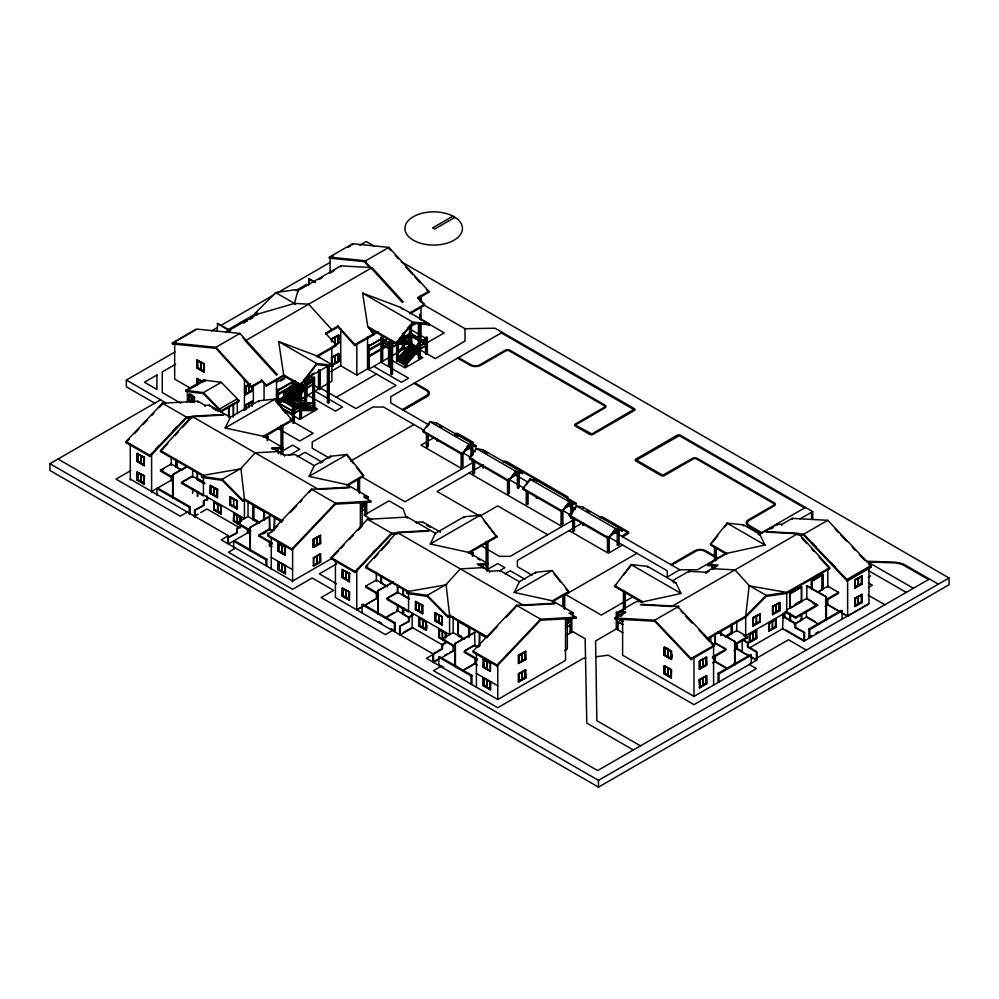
<?xml version="1.0" encoding="UTF-8"?>
<svg xmlns="http://www.w3.org/2000/svg" width="999" height="999" viewBox="0 0 999 999"><rect width="100%" height="100%" fill="white"/><g stroke="black" fill="none" stroke-linecap="round" stroke-linejoin="round"><path stroke-width="1.5" d="M711.862 568.643L734.989 569.917L749.2 585.539L745.691 616.083L745.691 635.651L786.725 611.962L786.725 592.395L829.607 567.644L799.425 534.453M295.192 304.495L294.455 303.421L297.964 290.647L340.846 265.884L370.579 267.52M282.555 447.365L272.04 447.952L272.04 448.976L282.555 448.401L282.555 447.365L263.361 436.288L225.162 427.947L230.332 417.22L258.704 400.836L275.212 399.038L291.733 419.905L291.733 420.941L263.361 437.312L263.361 436.288L291.733 419.905M365.746 497.964L368.181 497.839L368.181 496.803L347.277 484.727L309.066 476.386L314.235 465.659L330.532 456.256L347.053 454.458L363.574 475.324L363.574 476.361L347.277 485.764L347.277 484.727L363.574 475.324M478.521 564.959L487.699 564.46L487.699 563.424L468.506 552.347L430.294 544.005L435.464 533.279L463.836 516.895L480.357 515.109L496.878 537L468.506 553.371M570.879 614.023L573.326 613.898L573.326 612.862L552.41 600.799L514.21 592.444L519.38 581.718L535.676 572.315L552.185 570.516L568.706 591.383L568.706 592.419L552.41 601.823L552.41 600.799L568.706 591.383M423.126 430.956L429.957 421.753L436.8 423.064L476.036 445.729L476.036 446.753L469.205 445.442L462.375 454.645L423.126 431.993L423.126 430.956L462.375 453.621L462.375 454.645M426.548 427.385L429.108 423.938M462.375 453.621L469.205 444.405L476.036 445.729M469.505 457.742L476.336 448.526L483.179 449.85L522.427 472.502L522.427 473.538L515.584 472.215L508.753 481.431L469.505 458.766L469.505 457.742L508.753 480.394L508.753 481.431M469.505 458.766L472.927 454.17M508.753 480.394L515.584 471.191L522.427 472.502M523.026 488.324L529.857 479.108L536.688 480.432L575.936 503.084L575.936 504.12L569.105 502.797L562.262 512.012L523.026 489.348L523.026 488.324L562.262 510.976L562.262 512.012M523.026 489.348L524.725 487.05M526.436 484.752L529.857 480.144M562.262 510.976L569.105 501.773L575.936 503.084M569.405 515.097L576.236 505.894L583.066 507.205L622.315 529.857L622.315 530.894L615.484 529.582L608.641 538.786L569.405 516.133L569.405 515.097L608.641 537.762L608.641 538.786M569.405 516.133L576.236 506.918M608.641 537.762L615.484 528.546L622.315 529.857M300.137 385.414L316.658 363.511L333.167 365.309L333.167 366.333L316.658 364.548L300.137 385.414L283.841 375.999L266.308 386.126L261.925 380.282L251.423 386.351L251.423 387.375L261.925 381.306M396.128 343.943L412.637 322.04L429.158 323.838L429.158 324.862L412.637 323.077L396.128 343.943L369.031 328.296M641.595 602.11L614.497 586.475L631.018 564.572L647.527 566.371L675.898 582.742L681.068 593.481L642.869 601.823L636.538 601.473L619.205 611.488L619.205 612.512L625.524 612.862L625.524 611.825L619.205 611.488M614.497 586.475L615.971 584.615M623.388 575.249L631.018 565.609M726.773 554.408L710.489 545.004L710.489 543.968L726.997 523.101L743.518 524.9L759.814 534.303L764.984 545.029L726.773 553.371L707.579 564.46L707.579 565.484L716.758 565.996M712.312 542.682L717.819 535.726M724.25 527.609L726.997 524.138M284.927 393.419L295.504 381.218M284.927 393.756L295.654 381.306M285.077 393.843L295.654 381.655M278.284 401.236L283.641 398.151L296.878 382.829M285.14 397.252L297.377 383.117M290.11 392.707L287.188 396.079L294.705 400.424L291.733 403.858M285.702 398.651L297.889 383.716M292.707 398.251L305.195 398.226L292.557 398.164L305.045 383.404L292.407 397.727L304.895 383.329L305.532 383.691M291.733 401.798L305.419 386.001M292.232 402.085L304.945 387.412M292.145 404.096L306.418 404.083L291.646 403.796L304.945 389.473M397.939 352.41L410.427 337.999L400.711 338.012M398.089 352.497L410.577 338.087L400.562 337.937M397.939 352.759L410.577 338.087M398.052 358.266L411.788 343.231L397.028 359.44L397.028 361.151L399.313 359.39L405.169 362.762M398.126 361.101L400.099 358.816M408.616 362.013L401.099 357.33L399.313 358.354L401.099 357.667L411.8 345.304C403.321 346.166 429.72 355.532 410.015 345.991M418.806 342.844L406.468 357.33M406.843 365.784L405.057 365.784L405.057 357.555L406.843 357.555L406.843 365.784L405.944 366.308L404.545 365.497L404.545 363.786L419.33 347.59L406.069 362.899M406.131 364.011L409.053 360.639M411.014 358.391L417.857 350.487M566.633 498.014L566.408 497.127L505.794 462.137L503.971 462.137M204.745 483.279L192.682 476.323L181.98 482.505L181.98 483.528L203.421 495.904L203.421 476.336L160.539 451.585L160.539 450.549L190.709 417.37M160.539 451.585L167.82 443.568M175.1 435.564L178.222 432.13M182.38 427.547L190.709 418.394M281.968 521.69L244.443 500.024L242.657 501.061L222.153 480.332L201.636 477.372L201.636 476.336L222.153 479.295L240.934 468.456L255.145 452.822L278.284 451.548M408.541 598.563L397.814 592.382L387.113 598.563L387.113 599.587L408.554 611.962L408.554 592.395L365.671 567.644L365.671 566.608L395.854 533.429M365.671 567.644L367.757 565.347M374.001 558.491L378.159 553.908M381.281 550.474L389.61 541.321M487.112 637.749L449.587 616.083L447.802 617.12L427.285 596.391L406.768 593.431L406.768 592.395L427.285 595.354L446.078 584.515L460.289 568.881L483.416 567.607M192.645 417.769L186.401 418.106L150.037 456.456L126.024 442.582L126.024 441.558L162.387 403.221L197.902 401.261L205.045 405.382L209.428 405.144L230.332 417.22L230.332 418.244M126.024 442.582L129.233 439.21M134.578 433.566L138.861 429.058M143.132 424.55L147.415 420.03M151.698 415.522L153.834 413.274M159.178 407.629L162.387 404.245M155.856 448.863L159.028 445.517M172.802 430.994L177.035 426.523M150.037 456.456L150.037 455.419L186.401 417.082L223.863 415.022M368.181 496.803L363.798 497.04L370.941 501.161L370.941 502.197L335.414 504.145L291.92 550.012L267.907 536.151L267.907 535.114L311.413 489.248L348.876 487.2M271.428 532.43L277.747 525.774M280.906 522.452L283.004 520.229M290.372 512.462L296.678 505.806M299.837 502.485L301.948 500.262M309.303 492.507L311.413 489.248L335.414 503.121L370.941 501.161M291.92 550.012L291.92 548.975L335.414 503.121M397.777 533.828L391.533 534.165L355.169 572.514L331.168 558.653L331.168 557.617L367.532 519.28L407.43 517.082L435.464 533.279L435.464 534.303M331.168 558.653L338.649 550.749M340.784 548.501L343.993 545.117M349.35 539.472L353.621 534.964M357.904 530.457L362.175 525.949M372.639 552.634L374.762 550.399M355.169 572.514L355.169 571.478L391.533 533.141L428.996 531.081M573.326 612.862L568.943 613.099L576.073 617.22L576.073 618.256L540.559 620.204L497.052 666.071L473.051 652.21L473.051 651.173L516.545 605.319L554.008 603.259M477.622 647.377L479.732 645.167M487.087 637.399L497.614 626.311M506.031 617.432L515.496 607.454M497.052 666.071L497.052 665.034L540.559 619.18L576.073 617.22M255.145 313.299L256.93 314.335L256.93 315.359L255.145 314.335L255.145 313.299L275.662 292.582L296.179 289.61L297.964 290.647L297.964 291.671M255.145 314.335L257.305 312.15M829.607 567.644L829.607 568.668L786.725 593.431L766.208 596.391L745.691 617.12L708.166 638.773M427.922 395.779L403.209 410.114L427.922 395.779A7.742 4.471 0 0 0 427.285 390.035L414.797 382.817M760.863 533.179L748.376 525.973A7.742 4.471 0 0 1 748.376 519.792L773.351 505.369A2.46 1.424 0 0 0 773.351 503.321L696.64 459.028A2.46 1.424 0 0 0 693.081 459.028L664.535 475.512A2.46 1.424 0 0 1 660.963 475.512L635.988 461.088A2.46 1.424 0 0 1 635.988 459.028L677.022 435.339A2.46 1.424 0 0 1 680.594 435.339L812.724 511.625L799.962 518.881M402.31 409.602L427.347 394.942A6.469 3.734 0 0 0 426.91 390.896L413.911 383.341M251.423 387.375L215.909 348.314L172.402 343.956L172.402 342.919L196.416 329.058L239.91 333.429L277.372 374.625M174.675 342.02L196.016 329.707M172.402 343.956L176.411 341.646M365.821 261.763L329.383 258.154L329.383 257.13L352.572 243.744L388.936 247.39L428.833 291.271L428.833 292.295L418.131 298.476L423.551 304.433M329.383 258.154L333.454 255.806M348.114 247.34L350.786 245.804M217.208 331.218L217.657 323.314L230.732 330.856M155.332 403.534L126.361 386.8L126.361 380.045L174.987 351.973M211.463 330.919L216.87 327.797M220.916 325.449L273.601 295.042M276.298 293.481L330.332 262.287M359.815 245.267L366.283 241.521L374.388 246.204M308.579 285.04L309.016 278.659L315.597 282.455M227.085 330.244L256.743 313.124M295.841 290.547L306.631 284.328M226.111 332.13L256.93 314.335L294.455 303.421L308.666 304.208L331.793 329.645M243.531 323.102L247.552 320.779M250.237 319.23L252.909 317.682M319.405 279.295L322.078 277.747M331.456 272.327L334.141 270.779M175.649 364.21L162.263 371.94L162.263 392.532L180.757 403.209M172.402 342.919L215.909 347.29L239.91 333.429L239.91 334.453M370.13 268.007L364.922 262.287L364.922 261.251L388.936 247.39M197.015 360.065L204.32 363.948L204.033 372.227L197.015 368.169L197.015 360.065L204.033 364.111L204.033 372.227M452.922 216.171L432.654 227.872L434.69 229.046L454.957 217.345M197.015 368.169L197.34 360.589L204.32 363.948M197.015 385.352L197.015 378.596L201.985 381.131M401.361 261.775L949.05 577.984L949.05 584.74L598.476 787.137L49.95 470.454L49.95 463.698L160.602 399.812M185.702 390.334L203.534 380.032L221.254 382.305L238.973 400.487L238.973 401.523L221.129 411.813L203.421 393.631L185.702 391.358L185.702 390.334L203.421 392.607L221.254 382.305M194.618 386.213L197.165 384.74M189.148 394.318C190.959 414.71 183.441 384.44 194.468 397.39L194.468 401.648M189.398 401.049L189.398 394.755L189.398 401.049L191.808 402.435M194.468 397.39L189.111 394.917M338.037 326.036L338.037 327.073L325.549 334.278L325.549 333.241L338.037 326.036L354.882 344.568L354.882 345.592L374.076 334.515L374.076 333.479L367.757 326.523L362.587 293.144L400.786 307.455L429.158 323.838M252.71 386.725L252.71 390.784L245.392 394.667L245.392 386.563L250.075 383.866M245.392 386.563L250.362 384.028M245.904 386.813L248.813 385.139L248.813 392.108L245.904 393.781M246.016 386.875C247.477 404.882 241.383 384.315 249.825 384.665M331.468 341.633L331.468 338.936L338.773 335.04L338.773 343.156L332.917 346.528M331.468 338.936L338.773 335.04M137.15 453.521L144.455 457.405L144.168 465.684L137.15 461.625L137.15 453.521L144.168 457.567L144.168 465.684M245.717 394.106L252.085 390.422L252.085 385.989M245.392 394.667L252.41 390.621L252.41 386.563M338.773 343.156L335.065 344.368L335.065 337.4M221.129 411.813L221.129 410.789L238.973 400.487M334.628 345.167L338.486 342.982L338.486 334.877M266.308 386.126L266.308 385.102L283.841 374.975L300.137 384.378M283.841 375.999L278.671 341.583L316.883 355.906L336.076 344.817L325.549 333.241M418.131 298.476L418.131 297.44L428.833 291.271M316.883 356.93L336.076 345.854L336.076 344.817M137.15 461.625L137.475 454.046L144.455 457.405M276.498 382.33L286.126 376.785M280.519 381.044L284.54 378.721M130.732 470.616L116.009 479.108L180.232 516.183L187.362 512.075M245.392 409.153L245.392 405.107L252.41 401.049L252.71 403.921M245.679 409.328L245.679 405.269L252.71 401.211M245.904 405.357L248.813 403.671L248.813 406.456M245.392 405.107L252.372 401.735L252.372 404.695M137.475 461.438L144.131 464.947L144.131 457.554M331.468 365.584L331.468 357.467L338.773 353.584L338.773 361.688L331.755 365.746M331.755 357.642L338.773 353.584M331.468 357.467L338.449 354.108L338.773 361.688M354.882 344.568L374.076 333.479M409.777 312.874L424.45 304.395L418.131 297.44M278.359 389.535L276.486 389.485L278.359 389.535L278.359 404.607M367.432 338.074L378.271 331.818M409.777 313.898L424.45 305.432L424.45 304.395M277.635 390.247L293.481 381.268M277.635 390.584L294.643 380.769M137.15 472.052L144.455 475.949L144.168 484.215L137.15 480.169L137.15 472.052L144.168 476.111L144.168 484.215M244.33 410.164L246.878 408.691M277.784 390.671L294.792 380.856M276.486 394.705L296.578 383.104M306.106 380.594L306.556 377.247L313.087 381.019L306.668 384.727M311.326 374.588L314.011 373.039M276.486 395.729L296.578 384.128M304.208 379.732L329.533 365.11M296.603 384.69C316.558 393.831 290.035 385.689 298.401 383.666M296.603 385.04L298.389 384.003M283.616 401.823L283.616 392.644L284.515 392.132L285.489 392.694L285.489 401.885M331.98 364.685L334.877 363.012L334.877 356.044M338.162 361.326L331.793 365.01L338.486 361.526L338.486 353.409M300.674 390.472L294.817 386.75L296.603 385.726L303.634 389.785M294.817 387.1L296.603 385.726M382.692 337.425L381.805 337.949L381.805 361.713L380.906 361.188L380.906 337.425L382.692 337.425L382.692 361.188L381.805 360.676M283.616 392.644L285.489 392.694M225.162 427.947L275.212 399.038M304.67 404.295L304.67 382.018L305.569 381.506L306.456 382.018L306.418 405.806M312.737 377.372L314.51 377.372L314.51 401.136L313.624 401.648L312.737 401.136L312.737 377.372L314.51 377.372M293.032 388.811C312.987 397.952 286.476 389.81 294.817 387.787L300.674 391.158M293.032 389.16L294.817 388.124L298.339 390.159M369.318 345.154L367.532 345.154L369.318 345.154L369.318 368.918L368.419 368.406L356.83 375.1L340.759 365.834L330.569 371.715M277.834 398.164L293.057 407.117M368.793 345.991L381.431 338.861L368.793 346.328M291.258 390.871L293.032 389.847L300.062 394.243L293.032 390.184C284.902 390.871 310.976 400.337 291.258 391.221M304.67 382.018L306.456 382.018M368.943 346.066L381.431 338.861M381.893 338.536L388.911 343.107M137.15 480.169L137.475 472.577L144.455 475.949M313.099 378.633L308.479 375.786M305.944 382.854L313.249 378.808L306.081 383.279M305.944 383.204L313.249 379.145M296.491 397.327L289.473 393.281L291.258 391.908L298.276 396.303L291.258 391.908M277.834 400.099L295.267 390.047M297.939 388.499L304.395 384.765M287.687 394.992L289.473 393.968L296.491 398.014L289.473 394.305L287.687 394.992L292.145 397.565L293.044 397.053L293.044 406.118M291.758 400.774L285.901 397.053L287.687 396.029L294.705 400.075L292.932 401.448M278.783 401.523L283.616 398.139M285.901 397.402L287.687 396.029M305.969 385.701L313.137 381.568L313.137 384.652L305.969 388.798M368.868 349.6L387.624 338.773L382.23 342.22M173.501 478.633L160.539 471.153L160.539 470.117L171.241 463.936L182.305 470.329M291.758 401.461L285.901 398.089L284.116 399.113L291.146 403.171M278.284 402.959L280.956 401.411M368.868 350.637L380.931 343.668M407.729 328.196L416.321 323.239M160.539 471.153L163.212 469.605M278.783 403.246L284.141 400.149M303.634 388.748L305.407 387.724L299.563 384.34M280.12 402.809L284.141 400.499L297.914 408.454M306.668 387.812L311.438 385.052M382.367 344.805L388.898 348.576L388.898 345.492L382.367 341.72L382.817 344.555M388.549 341.833L390.322 341.833L390.322 365.597L389.435 366.121L388.549 365.597L388.549 341.833L390.322 341.833M144.131 476.086L143.844 483.653L143.844 476.261L141.034 474.513L141.034 481.481L143.943 483.166M410.876 329.595L426.098 338.549M175.999 459.665L175.999 467.02L177.173 466.346L177.173 460.726M368.868 355.781L384.915 346.516M369.767 356.306L387.15 346.266M391.733 343.856L394.118 342.47M404.632 336.526L410.427 333.179L426.461 342.445M392.232 344.143L394.617 342.757M410.489 333.728L403.796 337.587L400.924 337.587M407.305 336.7L409.99 335.152L425.524 344.131M405.132 338.536L410.489 335.452M291.72 404.445L331.855 381.281L331.855 347.29M406.468 338.112L410.489 335.789L418.007 340.135M391.733 346.94L397.015 344.468L392.232 347.227M409.927 345.741L409.927 336.675L410.814 336.151M297.065 398.389L297.065 401.361L297.964 401.873L298.851 401.361L298.851 392.445M305.981 397.24L306.88 396.728L306.88 387.812M318.469 369.692L318.469 388.998L319.368 389.51L320.254 388.998L320.254 369.692M156.968 495.516L156.968 488.648L157.854 488.136L173.501 497.165L172.615 497.677L172.615 474.712L187 466.408M292.158 405.806L293.943 404.77L299.787 408.154M410.914 337.237L411.8 336.725L411.8 353.346L410.914 353.858L410.914 337.237L409.927 336.675M172.615 474.712L187.45 466.67M292.158 406.143L293.943 405.119L298.626 407.817M302.747 409.178L295.716 404.77L293.943 406.143M293.431 406.543L294.318 406.031L294.318 422.515L293.431 423.027L292.532 422.515L292.532 406.031L293.431 406.543L293.431 423.027M294.693 406.256L300.187 403.259L294.842 406.343M294.693 406.605L300.05 403.171M299.288 404.77L297.502 406.143L299.288 404.77L306.318 409.178L301.636 406.468M151.686 491.471L171.753 479.882M292.482 410.976L299.176 407.117M301.074 405.806L302.859 404.77L309.877 409.178L302.859 405.119L301.074 406.143M294.318 410.489L299.675 407.405L296.89 405.794M304.645 404.77L311.663 409.178L304.645 404.77L302.859 406.143M292.058 413.111L291.159 413.623L292.145 414.198M312.737 401.136L313.624 400.611M388.049 358.104L368.419 369.43L368.419 345.666M391.87 355.894L409.902 345.492M293.818 413.299L299.176 410.202L313.361 410.489L301.198 410.489M313.062 402.422L314.847 402.422L314.847 410.664L313.062 410.664L313.062 402.422L314.847 402.422M410.015 346.341L411.8 345.304M425.574 337.462L427.36 337.462L427.36 353.946L426.461 354.458L425.574 353.946L425.574 337.462L427.36 337.462M294.318 413.586L299.176 410.202M414.086 352.809L408.229 349.425L408.229 348.052L410.015 347.028L417.033 351.086M417.033 351.423L410.015 347.365L408.229 348.401L415.259 352.46M419.705 342.332L426.536 338.549L419.855 342.407M413.474 354.52L406.443 350.462L408.229 349.088M406.443 350.462L408.229 349.425M419.705 342.669L426.536 338.898L419.855 342.757M404.657 352.172C424.612 361.313 398.102 353.171 406.443 351.149L413.474 355.544M404.657 352.522L406.443 351.486L412.3 354.87M182.867 481.468L192.233 476.061M402.884 354.233L404.657 353.209L411.688 357.605L404.657 353.546L402.884 354.583L409.902 358.291L411.688 357.255M408.116 360.689L401.099 356.293L402.884 355.269L409.902 359.315M401.099 356.643L402.884 355.607L408.728 358.991M420.167 345.492L425.524 342.407M420.666 345.791L426.024 342.694L426.024 345.791L420.666 348.876M426.835 342.907L444.23 332.867L420.591 319.23M388.549 365.597L390.322 365.597M396.603 341.646L396.603 360.951L399.313 359.39M268.132 436.838L266.358 436.838L268.132 436.838L268.132 439.81M396.603 360.951L398.389 360.951L398.389 340.159M420.167 348.589L424.175 346.266M292.532 422.515L294.318 422.515M299.675 384.403L299.675 418.394L301.461 418.394L301.461 382.854M329.171 402.385L328.284 402.897L328.284 365.821L327.397 365.309L327.397 402.385L329.171 402.385L329.171 365.309M336.313 397.24L376.448 374.063M405.057 357.555L405.944 357.03M266.721 438.099L266.87 438.274M201.636 476.336L203.421 475.312L241.671 468.668M197.228 472.252L197.228 479.62L198.401 478.933L203.971 482.155M404.545 365.497L405.644 365.447L419.33 349.65L411.301 345.017L411.301 342.957M418.444 322.527L418.444 358.067L419.33 357.542M425.574 353.946L426.461 353.421M390.721 340.085L390.721 374.063L391.608 374.575L392.507 374.063L392.507 341.621M418.444 358.067L420.217 358.067L420.217 322.527M210.314 485.464L217.632 489.348L217.345 497.627L210.314 493.568L210.314 485.464L217.345 489.522L217.345 497.627M279.233 452.847L292.607 445.129L299.737 449.25L289.036 455.432M210.314 493.568L210.652 485.989L217.632 489.348M189.248 514.16L189.248 507.292L190.147 506.78L190.147 513.648M194.493 517.195L194.493 510.327L203.421 505.182L203.421 501.061L207.43 498.738M203.421 501.061L208.029 499.088M502.21 332.355L390.721 396.728L390.721 402.897L428.883 424.937M194.493 510.327L204.008 505.519L204.008 501.398M213.886 501.948L221.204 505.831L220.904 514.11L213.886 510.052L213.886 501.948L220.904 505.993M194.493 516.183L198.239 514.023M200.737 512.587L206.98 508.978L240.072 528.084M297.24 456.868L305.095 452.335L322.302 462.275M229.945 496.79L237.25 500.686L236.963 508.953L229.945 504.907L229.945 496.79L236.963 500.849M213.886 510.052L214.211 502.472L221.204 505.831M229.945 504.907L230.27 497.315L237.25 500.686M242.657 501.061L242.657 500.024L244.443 499.001L281.968 520.666M233.803 513.099L233.803 521.216L240.821 525.274L233.504 521.378L233.803 513.099L240.821 517.157L240.821 521.216M320.504 463.074L323.014 461.625M263.174 510.526L252.735 504.832L252.735 519.567L259.078 523.226M309.066 476.386L347.053 454.458M233.504 521.378L233.841 513.798L240.821 517.157M237.312 522.689L248.014 516.508L259.365 523.064M250.712 530.419L234.315 520.916L234.315 513.948L237.213 515.621L237.312 523.713L241.321 521.403M350.637 461.063L413.911 424.525M263.848 520.029L264.435 511.263L264.435 520.092M227.797 543.281L227.797 537.787L236.713 532.642L236.713 528.521L240.734 526.198M252.735 519.567L253.908 518.893L257.867 521.166M236.713 528.521L242.657 525.774M227.797 537.787L237.312 532.979L237.312 528.858M233.641 548.026L233.641 541.158L234.528 540.646L250.724 549.999L249.837 550.511L249.837 527.534L269.455 516.208L269.905 530.169M249.837 527.534L269.905 516.471M274.438 517.032L274.138 530.457M228.396 543.993L248.014 532.667L250.699 534.215M274.438 528.946L274.725 517.544M235.527 548.114L228.396 552.235L292.607 589.31L312.225 577.984L333.641 590.334L321.154 597.552L385.364 634.627L392.507 630.506M269.455 528.883L258.753 535.064L258.753 536.088M272.415 543.98L259.203 536.351L259.203 535.327L269.905 529.145L272.527 530.656M263.212 534.028L265.884 532.492M434.016 437.637L421.041 445.129L462.075 468.818M426.398 433.491L426.398 446.466L427.285 446.99L428.184 446.466L428.184 433.491M278.134 543.156L285.452 547.04L285.165 555.319L278.134 551.273L278.134 543.156L285.165 547.215L285.165 555.319M278.134 551.273L278.471 543.681L285.452 547.04M361.526 503.334L364.185 501.96M233.641 541.158L265.921 559.79L266.808 559.278L266.808 566.146M466.533 446.678L472.215 442.882L457.467 434.253L455.794 434.328M362.699 506.843L365.372 505.307M361.813 507.879L365.821 505.556L362.699 503.758M470.092 445.641L467.42 447.19L475.337 451.76M467.17 447.652L470.991 445.442M464.747 450.074L472.777 445.442L472.777 455.119M463.411 451.873L472.777 446.466L471.878 445.954M361.813 510.964L365.372 508.391M313.249 539.26L320.567 535.377L320.567 543.481L313.249 547.365L313.249 539.26L319.942 535.726L320.567 543.481M313.536 547.539L313.536 539.423L320.567 535.377M278.134 569.805L278.434 561.525L278.434 569.642L285.452 573.688L285.452 565.584L278.758 562.05L278.134 569.805L285.452 573.688M313.761 546.478L316.671 544.805L316.671 537.837M313.574 539.41L313.574 546.803L319.942 543.119M313.249 547.365L320.279 543.319L320.279 535.202M475.049 461.326L404.995 501.773L362.475 477.235M313.249 557.792L320.567 553.908L320.567 562.025L313.536 566.071L313.574 557.942M320.567 553.908L313.536 557.966L313.536 566.071M313.761 558.054L320.229 554.433L320.567 562.025M483.479 464.697L437.1 491.471L479.907 516.183L497.752 505.894L547.689 534.727M313.574 565.334L319.942 561.663M313.249 565.909L320.279 561.85L320.279 553.746M472.777 460.277L472.777 473.251L473.663 473.763L474.562 473.251L474.562 461.713M331.743 558.478L292.607 581.068L221.254 539.872L228.396 535.751L130.282 479.108M336.651 563.886L319.368 573.863L336.763 583.903M342.282 569.58L349.6 573.463L349.313 581.743L342.282 577.684L342.282 569.58L349.313 573.638L349.313 581.743M513.548 474.425L517.37 472.215M512.462 476.073L519.155 472.215L519.155 487.662L518.256 488.186L517.37 487.662L517.37 473.251L518.256 473.763L518.256 488.186M519.155 473.251L508.454 479.433L508.454 493.843L509.34 493.331L509.34 478.908M342.282 577.684L342.62 570.104L349.6 573.463M342.282 588.111L349.6 592.007L349.313 600.274L342.282 596.228L342.282 588.111L349.313 592.17L349.313 600.274M430.294 544.005L480.357 515.109M342.282 596.228L342.62 588.636L349.6 592.007M378.633 594.692L365.671 587.212L365.671 586.176L376.373 579.994L387.437 586.388M381.131 575.724L381.131 583.079L382.317 582.405M526.286 490.859L526.286 503.833L528.071 503.833L528.071 492.295M362.1 612.961L362.1 604.707L362.999 604.195L378.646 613.224L377.747 613.736L377.747 590.784L393.444 581.718M526.286 503.833L528.071 503.833M377.747 590.784L392.582 582.729M357.642 569.905L356.755 569.393L356.755 609.865L361.988 606.843M364.598 605.332L376.373 598.538L376.373 592.357M356.83 609.902L376.898 598.326M386.663 598.301L397.377 592.12M468.506 552.347L496.878 535.963M473.276 552.897L471.491 552.897L473.276 552.897L473.276 555.869M471.865 553.821L469.48 552.435M406.768 592.395L408.554 591.371L446.815 584.727M403.159 589.447L403.159 595.342L403.746 595.004M565.784 505.744L570.879 502.797L570.879 518.244L572.664 518.244L570.879 518.244M564.635 507.43L572.664 502.797L572.664 512.487M563.299 509.24L572.664 503.833L571.778 503.321M386.663 616.845L393.356 612.974M385.327 618.131L397.814 610.913L397.814 605.082M415.459 601.523L422.777 605.406L422.477 613.686L415.459 609.64L415.459 601.523L422.777 605.406M415.784 609.44L416.071 601.885L415.459 609.64M402.535 608.091L402.535 613.985L403.721 613.299L403.721 607.679M561.076 510.939L561.076 523.913L562.862 523.913L562.862 510.939M561.076 523.913L562.862 523.913M415.784 602.047L422.44 605.556L422.477 613.686M394.393 623.364L395.279 622.839L395.279 631.081L394.393 631.593L394.393 623.364L362.1 604.707M487.05 569.742L497.752 563.561L504.882 567.682L499.525 570.779M574.937 518.993L510.239 556.356L499.525 556.356L480.606 545.429M412.575 614.797L408.554 617.12L408.554 621.241L399.637 626.385L399.637 634.627M396.478 610.139L409.178 617.469L413.161 615.147M399.637 626.385L409.153 621.578L409.153 617.457M582.067 523.114L517.37 560.476L517.37 566.658L532.105 575.162M419.031 618.006L426.336 621.89L426.049 630.169L419.031 626.111L419.031 618.006L426.336 621.89M572.664 517.632L572.664 530.606L574.45 530.606L574.45 517.632M572.664 530.606L574.45 530.606M582.479 524.937L584.265 524.937M435.077 612.849L442.395 616.745L442.107 625.012L435.077 620.966L435.077 612.849L442.107 616.907L442.107 625.012M403.384 632.467L411.413 627.834M505.007 573.788L510.239 570.779L524.787 579.183M413.311 627.422L400.237 634.964L400.237 626.735M419.031 626.111L419.642 625.749C414.872 610.077 430.906 623.164 426.049 630.169M435.077 620.966L435.414 613.374L442.395 616.745M447.802 617.12L447.802 616.083L449.587 615.059L487.112 636.725M438.936 629.17L438.936 637.275L445.966 641.333L438.648 637.437L438.936 629.17L445.966 633.216L445.966 637.275M458.166 620.729L457.879 635.626L464.21 639.285M458.166 635.464L458.454 621.241M613.436 531.78L617.257 529.582M612.362 533.441L617.707 530.344M609.677 536.013L619.043 530.606M514.21 592.444L552.185 570.516M438.648 637.437L454.508 645.704M445.966 633.216L439.273 629.695L439.273 637.087M621.79 536.313L627.447 532.43L602.197 517.782L600.374 517.782M622.689 536.825L628.034 533.741A2.46 1.424 0 0 0 628.034 531.68L603.059 517.257A2.46 1.424 0 0 0 600.012 517.02M468.993 637.499L469.58 627.322L467.045 625.849M447.202 641.495L441.858 644.58L441.858 648.701L432.929 653.846L432.929 662.087M457.879 635.626L459.053 634.952L461.688 636.475M447.802 641.833L442.445 644.929L442.445 649.038L426.398 658.316L497.752 699.512L565.534 660.376L565.534 617.707M607.454 536.276L607.454 550.686L609.24 550.686L609.24 536.276M614.66 529.108L617.257 530.606L617.257 545.029L618.156 544.505M607.454 550.686L609.24 550.686M617.257 545.029L619.043 545.029L619.043 529.582M622.614 545.029L608.341 553.259L569.105 530.606M455.869 666.058L454.97 666.57L454.97 643.606L474.587 632.267L475.037 646.228M454.97 643.606L475.037 632.529M439.672 664.947L438.773 665.459L438.773 657.217L439.672 656.705L454.508 665.272M479.87 633.603L485.589 637.237M434.24 661.338L438.174 659.065M444.705 655.294L447.327 653.783M449.937 652.272L453.146 651.098L453.146 646.465M438.761 659.415L433.529 662.437L433.529 654.195L335.414 597.552L335.414 560.189M441.383 657.904L453.146 651.098M465.234 650.349L474.587 644.942M477.547 660.039L464.335 652.409L464.335 651.385L475.037 645.204L477.659 646.715M440.659 666.545L433.529 670.666L497.752 707.742L583.366 658.316L585.789 658.016M636.962 553.309L565.609 594.505L601.286 615.097L632.255 597.215M464.61 669.255L474.587 663.486L477.272 665.034M462.999 670.691L475.037 663.736L475.037 657.904M483.279 659.215L490.596 663.111L490.297 671.378L483.279 667.332L483.279 659.215L490.596 663.111M490.596 671.216L483.566 667.157L483.903 659.577L483.279 667.332M490.259 663.249L490.297 671.378M566.67 619.043L569.18 617.594M566.67 619.392L569.33 617.682M566.82 619.48L569.33 618.031M471.066 675.848L471.953 675.336L471.953 683.591L471.066 684.103L471.066 675.848L438.773 657.217M566.495 623.676L570.504 621.366M566.945 623.938L570.953 621.615L566.495 619.043M670.779 564.597L694.854 550.686A7.742 4.471 0 0 1 705.556 550.686L718.044 557.904M671.665 565.109L696.365 550.911A6.469 3.734 0 0 1 704.058 550.911L717.157 558.416M570.004 624.737L570.953 624.712L566.945 627.022M518.394 655.319L525.699 651.435L525.699 659.54L518.394 663.423L518.394 655.319L525.087 651.785L525.699 659.54M525.699 651.435L518.681 655.481L518.681 663.598M483.279 677.759L483.566 685.701L490.596 689.76L490.596 681.643L489.972 689.347L490.259 681.793L483.279 677.759L483.279 685.863L490.596 689.76M483.603 685.676L483.903 678.109L483.279 685.863M570.067 624.6L570.067 632.092L571.853 632.092L571.853 618.606M525.087 659.178L518.718 662.861L525.374 659.352L525.412 651.261M566.371 635.252L572.739 631.58L585.152 638.748L586.8 723.114L633.316 749.974M726.073 553.259L697.539 569.742L679.77 569.78L667.282 576.997L667.282 570.816L609.527 537.474M518.394 663.423L525.412 659.377M622.889 632.729L616.296 628.995L616.296 612.524L617.182 612.012L618.081 612.524L618.081 617.02M672.14 580.918L688.773 571.316L705.619 572.24L718.106 565.034L707.579 564.46M616.296 612.524L618.081 612.524M618.456 612.749L622.464 610.439M617.12 613.523L624.537 609.427M621.278 611.638L617.257 613.611M620.067 615.659L617.557 613.861L620.217 615.571M758.191 534.727L805.456 507.43M641.271 604.283L678.733 606.343L677.834 607.892L677.909 606.818L714.273 645.154L714.273 646.191L691.083 659.577L654.72 621.228L614.822 619.043L614.822 618.006L625.524 611.825M797.502 534.852L803.745 535.202L847.239 581.056L871.253 567.195L871.253 566.171L827.746 520.304L792.232 518.356L781.73 524.425L777.347 524.175L759.814 534.303L759.814 535.327M518.394 673.863L525.699 669.967L525.699 678.084L518.394 681.967L518.394 673.863L525.087 670.329L525.699 678.084M525.699 669.967L518.681 674.025L518.681 682.13M620.179 615.946L622.852 614.41M707.579 565.484L712.699 562.537M770.604 529.108L773.301 527.547M564.635 650.586L567.32 649.038L567.32 618.144M617.632 621.366L622.539 624.7M709.365 571.116L705.619 573.276L705.619 572.24M713.111 568.943L715.609 567.507M525.087 677.722L518.718 681.393L519.005 674.175M518.394 681.967L525.412 677.909L525.412 669.805M617.182 628.483L595.604 640.946L596.853 720.679L640.446 745.853M614.822 618.006L654.72 620.204L678.733 606.343M827.746 520.304L803.745 534.165L766.283 532.105M664.223 647.315L671.54 651.198L671.253 659.477L664.223 655.419L664.223 647.315L671.54 651.198M664.223 655.419L664.847 655.057C660.077 639.385 676.111 652.472 671.253 659.477M706.83 638.523L745.691 616.083L766.208 595.354L786.725 592.395L748.463 585.751M664.223 665.846L671.54 669.742L671.253 678.009L664.223 673.963L664.223 665.846L671.253 669.904L671.253 678.009M789.959 593.306L801.66 586.888L801.66 601.623L790.246 608.204L789.959 593.306L790.246 607.529M811.363 588.311L811.363 580.956L823.064 574.525L823.064 589.26L817.994 592.195M801.66 586.888L790.246 593.481L790.246 608.204M823.064 574.525L811.65 581.118L811.65 588.486M790.534 593.656L801.073 587.237M811.95 589.722L811.95 581.293L822.477 574.875M806.83 599.325L806.83 585.626L826.448 596.952L826.448 619.917L825.561 619.405L841.195 610.377L842.095 610.889L842.095 619.13M752.884 617.769L760.202 613.886L760.202 621.99L752.884 625.874L752.884 617.769L759.577 614.235L760.202 621.99M772.514 606.443L779.819 602.547L779.819 610.664L772.514 614.547L772.514 606.443L779.208 602.909L779.819 610.664M760.202 613.886L753.171 617.931L753.171 626.048M779.819 602.547L772.801 606.605L772.801 614.722M759.402 614.56L756.493 616.233L756.493 623.201L759.402 621.528M727.172 635.027L731.131 632.742L732.304 633.416L732.304 624.587M712.262 644.655L714.884 643.144L725.586 649.325L725.586 650.349L712.374 657.979M725.674 636.912L736.775 630.506L747.477 636.688L747.477 637.712L735.414 644.68M725.961 637.087L732.304 633.416M664.223 673.963L664.56 666.37L671.54 669.742M691.083 659.577L691.083 658.541L714.273 645.154M753.396 624.987L756.305 623.314L756.305 616.346L753.396 618.019L753.221 625.312L759.577 621.628M779.208 610.302L772.839 613.973L773.126 606.755M752.884 625.874L759.914 621.828L759.914 613.711M772.514 614.547L779.532 610.489L779.532 602.385M795.216 603.983L799.163 601.698M786.275 610.164L806.38 598.551L817.082 604.732L817.082 605.769L795.641 618.144L784.939 611.962L784.939 617.12M817.319 592.232L827.821 586.176L838.523 592.357L838.523 593.381L825.561 600.874M699.337 661.038L706.643 657.155L706.643 665.272L699.337 669.155L699.337 661.038L706.031 657.517L706.643 665.272M699.625 669.318L699.625 661.213L706.643 657.155M717.519 631.992L735.077 641.608L735.077 664.572L734.19 664.073L750.386 654.72L751.273 655.232L751.273 663.473L750.386 662.949M844.767 578.458L845.666 577.934M749.312 634.253L756.63 630.357L756.63 638.473L749.612 642.519L749.312 634.253L756.63 630.357M768.943 622.914L776.248 619.03L776.248 627.135L768.943 631.031L768.943 622.914L775.636 619.392L776.248 627.135M776.248 619.03L769.23 623.089L769.23 631.193M712.474 656.892L725.586 649.325M735.414 643.643L747.477 636.688M868.78 603.721L803.97 641.146L782.554 628.783L783.154 616.083L795.641 623.289L795.641 627.409L804.557 632.567L804.557 640.796L785.826 629.994M847.639 579.083L868.98 566.758M847.239 581.056L847.239 580.032L871.253 566.171M699.849 668.269L702.759 666.583L702.759 659.615M699.662 661.188L699.662 668.581L706.031 664.909M699.337 669.155L706.355 665.097L706.355 656.992M854.794 579.757L862.112 575.874L862.112 583.978L855.082 588.036L854.794 579.757L855.419 587.462L855.119 579.907L862.112 575.874M855.306 580.007L861.775 576.398L862.112 583.978M806.38 585.889L826.448 596.952M712.699 662.949L715.371 661.4L715.334 655.581M734.103 650.586L736.775 649.038L756.393 660.364L756.393 652.135L747.477 646.977L747.477 642.856L742.257 639.847M747.477 642.856L748.076 642.519L748.076 646.64L756.992 651.785L756.992 660.027L693.968 696.415L622.614 655.219L622.614 618.731M749.824 641.47L752.734 639.785L752.734 632.817L749.65 634.39L749.612 642.519M769.455 630.132L772.364 628.458L772.364 621.49L769.455 623.176L769.267 630.456L775.636 626.785M756.018 638.111L749.65 641.783L749.824 634.502L756.018 630.719L756.63 638.473M749.312 642.357L756.343 638.299L756.343 630.194M768.943 631.031L775.961 626.972L775.961 618.868M786.275 611.713L795.641 617.12L817.082 604.732M825.399 599.937L838.523 592.357M817.781 605.369L806.83 598.301M868.181 577.297L870.566 575.923M749.824 647.689L783.154 628.446M742.844 651.86L742.257 652.197L742.132 639.772M855.306 586.975L858.216 585.302L858.216 578.334M855.119 587.287L861.488 583.616M854.794 587.862L861.825 583.816L861.825 575.699M743.905 653.159L748.251 654.982M794.143 624.163L806.83 616.833L814.859 621.465M825.074 606.306L827.821 604.72L847.639 616.158L868.98 603.846L868.98 568.306M795.316 623.813L801.66 620.154L801.66 614.26M699.337 679.582L706.643 675.699L706.643 683.803L699.625 687.861L699.337 679.582L699.949 687.287L699.662 679.732L706.643 675.699M699.849 679.832L706.318 676.223L706.643 683.803M782.554 616.433L795.042 623.638L795.042 627.759L795.641 627.409M718.094 673.351L718.993 673.863L718.993 682.105L718.094 681.593L718.094 673.351L733.741 664.31L734.64 664.834L734.64 641.87M868.331 587.512L872.352 585.189L868.518 582.979M718.993 673.863L751.273 655.232M699.849 686.8L702.759 685.127L702.759 678.159M699.662 687.125L706.031 683.441M699.337 687.687L706.355 683.641L706.355 675.524M854.794 598.289L862.112 594.405L862.112 602.522L854.794 606.405L854.794 598.289L861.488 594.767L862.112 602.522M855.082 606.568L855.082 598.463L862.112 594.405M855.306 598.551L858.216 596.865L858.216 603.833L855.306 605.519M754.62 659.34L788.511 639.772L806.343 650.074M842.095 610.889L809.802 629.532L809.802 637.774L808.915 637.262L808.915 629.02L825.112 619.667L825.998 620.179L825.998 597.215M795.042 627.759L804.557 632.567M855.119 598.438L855.119 605.831L861.488 602.16M855.119 605.831L861.775 602.322L861.825 594.243M854.794 606.405L861.825 602.347M808.915 637.262L811.613 635.701M815.659 633.366L818.356 631.805M929.432 579.008L597.639 770.566L58.042 459.028M49.95 463.698L598.476 780.381L949.05 577.984M595.854 656.768L608.341 655.219L693.968 704.657L756.393 668.606L749.262 664.485M222.964 414.51L191.746 416.221L318.544 489.423L349.762 487.712M186.751 417.532L191.746 417.257M272.04 447.952L284.515 455.157L295.042 454.582L314.235 465.659M440.522 532.192L422.664 521.89L416.346 522.24L416.346 523.264M428.109 530.569L396.89 532.28L523.688 605.481L554.907 603.771M487.699 563.424L477.172 564.01L489.66 571.216L500.187 570.641L519.38 581.718M424.7 305.444L465.01 328.708L495.067 328.234L634.215 408.566A2.485 1.436 0 0 1 634.215 410.626L593.181 434.315A2.485 1.436 0 0 1 589.61 434.315L575.349 426.073A2.485 1.436 0 0 1 575.349 424.013L603.883 407.542A2.485 1.436 0 0 0 603.883 405.482L509.34 350.899A2.485 1.436 0 0 0 505.769 350.899L480.806 365.309A7.742 4.471 0 0 1 470.092 365.309L457.617 358.104M399.175 338.274L410.427 337.999M300.936 402.659L313.574 403.072L301.086 402.747M300.936 402.997L313.424 402.984M301.086 403.084L313.574 403.072M400.424 337.287L403.271 337.287M398.039 341.633L410.714 341.92L410.714 343.981L398.551 343.993M398.551 341.933L410.714 341.92M398.052 343.693L410.714 343.981M300.599 408.141L313.449 408.141M301.099 408.441L313.948 408.429M867.894 562.012L892.781 562.774A19.231 11.101 0 0 1 902.696 564.722L928.533 579.52M767.17 531.593L798.388 533.304L671.59 606.518L640.384 604.795M673.376 582.604L675.898 582.742M329.383 257.13L365.746 260.776M938.348 584.153L904.245 564.472A20.479 11.826 0 0 0 892.869 562.05L866.558 561.251L913.373 588.274M501.311 332.867L633.691 409.503L591.87 433.966L576.111 425.474L576.261 424.513L605.094 407.842A3.746 2.16 0 0 0 605.094 405.169L509.877 350.187A3.746 2.16 0 0 0 505.232 350.187L479.295 365.097A6.469 3.734 0 0 1 471.603 365.097L458.504 357.592M804.57 507.942L679.283 435.689L636.5 460.152L662.749 475.224L692.532 458.329A3.721 2.148 0 0 1 697.19 458.329L774.562 502.997A3.721 2.148 0 0 1 774.562 505.694L748.75 520.666A6.469 3.734 0 0 0 748.75 525.099L761.75 532.667M868.631 570.691L906.243 592.395M423.776 321.753L429.158 324.862M362.587 293.144L412.637 322.04M868.081 595.092L884.827 604.757M409.99 333.441L426.024 342.694M420.504 341.571L425.524 344.468M308.579 278.908L313.836 281.955M726.997 523.101L764.984 545.029M419.33 346.566L418.831 349.363M409.627 341.646L403.771 338.611M404.945 339.285L409.627 341.995M409.016 342.32L401.998 338.611M411.313 343.644L418.831 347.989M403.159 339.285L407.842 341.995M411.313 343.993L418.831 348.326M407.23 342.32L400.212 338.611M411.8 344.967L418.818 349.026M419.68 349.588L435.314 358.616L465.01 341.071L465.01 328.708M401.386 339.285L406.069 341.995M399.6 338.948L405.444 342.669M399.6 339.285L404.283 341.995M398.988 339.623L403.671 342.32M398.988 339.96L402.497 341.995M398.364 340.297L401.885 342.32M397.752 340.971L400.099 342.32M408.229 348.052L415.259 352.11M405.881 347.802L422.827 357.592L404.995 367.882L391.958 360.364M823.064 589.26L821.89 588.586L821.89 574.525M367.757 326.523L396.128 342.907M396.528 343.706L397.028 341.933M406.443 350.112L413.474 354.17M380.906 337.425L381.805 337.949M382.817 341.458L389.348 345.229M383.479 342.595L388.511 345.504M402.884 354.583L409.902 358.291M384.116 345.304L389.348 348.326M401.099 356.293L408.116 360.352M400.599 357.38L403.434 359.016M839.522 611.55L827.746 604.757L827.821 598.538M842.145 613.061L847.377 616.083M399.313 358.354L405.169 361.738M399.313 358.703L405.169 362.075M399.313 359.727L405.169 363.112M404.545 364.473L397.527 360.414L398.389 360.951M397.527 360.764L404.545 364.81M294.455 303.421L275.662 292.582L275.662 293.606M710.489 543.968L726.773 553.371M813.074 603.446L815.746 604.994M800.474 600.936L801.66 601.623M380.906 362.225L408.554 378.184L401.423 382.305L373.776 366.346M331.793 339.073L338.449 335.564L338.162 342.794M818.868 624.3L806.38 617.095L806.38 611.263M749.2 585.539L766.208 595.354L766.208 596.391M800.474 619.48L801.66 620.154M808.915 629.02L809.802 629.532M568.081 499.587L570.704 501.098M573.314 502.609L575.936 504.12M587 510.501L589.61 512.012M619.705 529.383L622.315 530.894M439.41 425.611L442.033 427.122M455.107 434.677L457.729 436.188M473.426 445.242L476.036 446.753M484.49 451.635L487.1 453.146M518.493 471.266L522.427 473.538M316.883 355.906L333.167 365.309M529.857 479.108L569.105 501.773M576.236 505.894L615.484 528.546M429.957 421.753L469.205 444.405M476.336 448.526L515.584 471.191M330.669 364.885L333.167 366.333M570.879 503.833L571.778 504.345L571.778 514.435M515.909 475.174L527.859 482.08M567.332 504.87L575.374 509.515M615.109 532.455L679.77 569.78M278.671 341.583L316.658 363.511M424.612 430.706L383.579 407.018L372.877 407.018L312.225 442.033L312.225 448.214L329.37 458.116M463.111 452.934L469.73 456.755M509.015 479.445L523.801 487.974M562.787 510.489L570.854 515.147M483.479 468.094L482.579 467.582L482.579 464.697M309.665 376.136L313.249 378.196L313.099 379.058M308.329 375.874L313.249 378.808M217.208 323.564L230.282 331.119M508.454 493.843L507.554 493.331L507.554 480.357M631.018 564.572L681.068 593.481M306.106 377.51L313.137 381.568M469.205 472.939L561.962 526.485M304.633 378.434L310.914 382.055M304.633 378.771L310.914 382.405M320.254 387.974L355.931 408.566L396.066 385.389L367.532 368.918L367.532 337.088M314.011 385.389L320.254 388.998M743.468 635.389L747.477 637.712M314.91 391.059L342.557 407.018L335.414 411.138L307.767 395.179M301.648 384.503L305.419 386.688M301.648 384.852L305.419 387.025M744.155 640.259L748.076 642.519M300.724 385.364L304.245 387.387M327.397 402.385L328.284 402.897M297.777 386.738L302.46 389.448M294.817 386.75L300.674 390.134M719.28 632.492L735.077 641.608M305.981 396.203L306.88 396.728M305.045 397.802L292.407 397.727M741.745 651.223L737.374 648.701L737.374 644.068M751.997 657.142L755.744 659.303M289.473 392.932L296.491 396.99M300.637 399.3L317.582 409.078L299.737 419.38L282.792 409.602M293.044 397.053L291.159 397.003L291.159 404.558M306.418 404.77L313.449 408.828M306.418 405.119L313.449 409.178M297.964 400.849L298.851 401.361M287.687 395.342L294.705 399.388M313.062 410.664L313.948 411.176L313.948 402.934M715.334 642.881L726.036 649.063M614.497 585.439L642.869 601.823M301.074 404.77L308.092 409.178L301.074 405.119M285.901 397.053L291.758 400.437M301.011 407.142L304.533 409.178L297.502 405.119M284.116 399.45L291.146 403.509M283.616 399.85L297.914 408.104M734.19 664.073L735.077 664.585M278.284 402.784L292.982 411.263L277.834 403.034M283.629 408.953L291.646 413.586M292.482 414.073L281.843 408.441M299.675 418.394L300.562 418.906L300.562 383.379M716.583 662.137L725.324 667.182M727.01 668.681L714.884 661.675L714.884 655.844M290.709 420.342L313.124 433.279L299.737 441.009L277.734 428.296M203.808 371.166L200.911 369.493L200.911 362.525M197.627 367.807L203.996 371.491L203.808 364.198M204.32 372.053L197.303 368.007L197.303 359.89M252.372 401.735L252.085 406.006M617.557 613.861L621.478 615.958M618.968 619.043L622.976 621.353M617.182 618.531L622.539 621.615M618.968 622.127L622.976 624.45M699.662 668.581L699.949 661.35M197.015 378.596L202.859 381.98M202.435 382.068L197.627 378.958L197.627 383.391M664.847 655.057L671.203 658.741L670.916 651.51M671.54 659.303L664.51 655.257L664.51 647.14M189.985 387.937L174.675 379.108L174.675 343.569M426.498 525.124L430.319 527.335M469.617 552.347L472.015 553.733M469.48 552.784L471.865 554.245M477.46 558.553L480.019 560.027M264.335 436.376L266.87 437.674M264.485 436.638L266.87 438.012M213.699 408.491L216.358 410.027M188.861 394.493L194.218 397.54L194.218 402.572M212.038 407.679L218.569 411.451M364.26 495.566L368.181 497.839M572.514 616.196L576.073 618.256M664.847 673.601L671.203 677.272L670.916 670.054M671.54 677.846L664.51 673.788L664.51 665.684M567.332 620.104L570.004 621.653M362.187 504.045L364.872 505.594M362.187 505.769L364.872 507.305M570.067 632.092L570.953 632.604L570.953 617.632M371.803 519.68L364.036 515.197L389.061 500.811L403.209 508.978L406.181 517.557M126.361 380.045L165.909 402.872M367.532 519.28L391.533 533.141L391.533 534.165M540.559 619.18L516.545 605.319L516.545 606.343M162.387 403.221L186.401 417.082L186.401 418.106M365.671 566.608L408.554 591.371M461.975 622.926L464.51 624.387M480.844 633.816L484.64 636.013M458.166 621.403L468.993 627.659M160.539 450.549L203.421 475.312M275.699 517.757L280.769 520.691M263.848 511.6L253.022 505.344L253.908 504.832L253.908 518.893M274.438 517.707L281.656 521.878M409.465 598.651L403.446 595.167L403.446 589.285M403.159 595.342L409.503 599M381.131 583.079L387.475 586.75M233.828 499.25L236.738 500.936L236.925 508.216L230.557 504.545M175.999 467.02L181.069 469.955M204.733 483.616L197.515 479.445L197.515 472.427M152.51 453.846L151.611 453.334L151.611 492.245M197.228 479.62L203.571 483.279M313.574 546.803L313.873 539.572M331.168 557.617L355.169 571.478M126.024 441.558L150.037 455.419M441.883 623.963L438.973 622.277L438.973 615.309M416.071 609.278L422.44 612.949L422.152 605.719M435.701 620.604L442.058 624.275L441.883 616.995M422.777 613.523L415.746 609.465L415.746 601.361M442.395 624.85L435.364 620.791L435.364 612.687M464.51 639.123L453.146 632.567L442.445 638.748L445.454 640.434M217.12 496.565L214.211 494.892L214.211 487.924L217.12 489.61L217.307 496.89L210.939 493.219M233.654 506.118L230.744 504.433L230.744 497.465L233.654 499.15L233.828 506.218L236.738 507.904M217.632 497.465L210.614 493.406L210.614 485.302M237.25 508.791L230.232 504.732L230.232 496.628M365.671 586.176L377.485 592.994M387.113 598.563L449.587 634.627L449.587 615.059L446.078 584.515M438.648 629.333L445.666 633.391L445.629 637.799M160.539 470.117L173.651 477.697M181.98 482.505L244.443 518.568L244.443 499.001L240.934 468.456M473.051 651.173L497.052 665.034M181.281 483.129L181.531 482.242M233.504 513.274L240.534 517.332L240.534 521.378M214.685 502.622L217.595 504.295L217.595 511.263L214.685 509.59M240.309 517.407L237.4 515.734L237.4 522.702M349.088 580.681L346.178 579.008L346.178 572.04L349.088 573.713L349.275 581.006L342.907 577.322M349.6 581.58L342.57 577.522L342.57 569.405M267.907 535.114L291.92 548.975M483.603 659.74L490.084 663.361M143.943 464.622L141.034 462.949L141.034 455.981L143.943 457.654L143.844 465.109M402.535 613.985L408.878 617.644M137.762 461.263L144.131 464.947M144.455 465.509L137.437 461.463L137.437 453.346M419.642 625.749L426.011 629.432L425.724 622.202M464.335 651.385L477.46 658.953M426.336 629.994L419.318 625.948L419.318 617.832M454.508 646.74L442.445 639.772L442.545 631.793M220.692 513.049L217.782 511.376L217.782 504.408L220.692 506.081L220.866 513.374L214.51 509.69M259.203 535.327L272.315 542.894M234.128 521.016L240.497 524.7M221.204 513.936L214.173 509.89L214.173 501.773M237.312 523.713L250.712 531.456M483.903 666.97L490.259 670.641M269.455 545.042L272.14 546.59M442.894 645.179L412.125 627.422L412.125 613.511M278.758 550.911L285.127 554.582L284.827 547.352M285.452 555.157L278.434 551.098L278.434 542.994M395.279 622.839L379.083 613.486L378.196 614.01L378.196 591.033M190.147 506.78L173.951 497.427L173.052 497.952L173.052 474.975M349.088 599.225L346.178 597.539L346.178 590.571M342.907 595.866L349.275 599.537L349.088 592.257M156.968 488.648L189.248 507.292M349.6 600.112L342.57 596.053L342.57 587.949M476.411 673.463L497.752 685.776M483.603 678.284L490.084 681.892M137.762 479.807L144.131 483.479M144.455 484.053L137.437 479.995L137.437 471.89M271.278 557.392L292.607 569.717M278.134 561.7L285.165 565.746L285.165 573.863M379.083 621.728L381.793 623.289M391.233 628.746L393.931 630.307M471.953 675.336L456.306 666.308L455.419 666.82L455.419 643.856M266.808 559.278L251.174 550.249L250.274 550.761L250.274 527.797M490.084 688.86L487.175 687.187L487.175 680.219M483.903 685.501L490.259 689.185M278.758 569.442L285.127 573.126L284.827 565.896L284.94 572.802M441.021 665.721L443.718 667.282M447.802 616.083L427.285 595.354L427.285 596.391M242.657 500.024L222.153 479.295L222.153 480.332M221.129 410.789L203.421 392.607L203.421 393.631M835.176 529.17L838.361 532.517M840.484 534.765L846.852 541.47M852.159 547.065L855.331 550.424M859.577 554.895L864.884 560.489M869.13 564.959L871.253 567.195M812 542.445L816.208 546.878M830.931 562.412L835.139 566.845M847.239 580.032L803.745 534.165L803.745 535.202M681.056 611.163L683.204 613.423M685.326 615.659L692.594 623.339M698.9 629.969L712.537 644.355M686.313 616.82L691.608 622.402M704.32 635.801L709.615 641.383M654.72 620.204L691.083 658.541M801.51 537.774L806.717 543.493M811.912 549.213L813.998 551.51M819.205 557.23L829.607 568.668M388.936 248.414L391.021 250.712M395.179 255.282L398.301 258.716M405.582 266.733L412.862 274.737M414.947 277.023L420.154 282.754M426.398 289.61L428.833 292.295M403.271 301.935L372.065 267.607L245.267 340.809L276.486 375.137M364.922 261.251L402.385 302.447M400.786 307.455L402.597 309.44M370.467 330.544L374.076 334.515M338.037 327.073L354.882 345.592M243.032 337.887L245.117 340.172M261.925 380.282L266.308 385.102M261.151 380.119L264.073 383.329L264.073 400.324M215.909 347.29L251.423 386.351M554.02 573.876L560.451 581.98M565.958 588.935L568.706 592.419M484.165 520.954L496.878 537M347.964 456.655L353.471 463.611M356.231 467.082L362.649 475.199M275.212 400.075L285.702 413.324M290.259 419.081L291.733 420.941M812.724 511.625L812.849 519.43M811.475 512.35L811.588 519.33M861.3 576.548L861.3 583.516L858.403 585.189L858.403 578.221M855.419 598.601L855.419 605.993M855.082 579.919L855.082 588.036M847.639 580.631L847.639 616.158M827.821 569.18L827.821 587.212M822.776 574.363L822.776 589.098M803.97 632.904L803.97 641.146M801.36 586.725L801.36 601.448M801.36 614.098L801.36 619.992M795.641 617.12L795.641 618.144M792.232 518.356L792.232 519.38M790.534 613.598L790.534 620.616M790.246 613.486L790.246 620.854M789.959 613.324L789.959 620.691M783.154 612.999L783.154 617.632M781.73 524.425L781.73 525.449M777.347 524.175L777.347 525.212M743.518 524.9L743.518 525.924M736.775 621.228L736.775 631.53M736.775 642.856L736.775 649.038M732.017 623.413L732.017 633.254M731.131 624.313L731.131 632.742M721.191 631.068L721.191 635.289M720.891 631.168L720.891 635.589M720.604 631.006L720.604 633.953M716.258 548.114L716.258 560.476M715.371 547.077L715.371 560.988M715.334 634.44L715.334 643.918M714.884 633.279L714.884 644.168M714.472 546.565L714.472 560.476M713.586 645.454L713.586 685.089M711.8 564.585L711.8 569.23M710.651 637.087L710.651 641.508M710.351 636.912L710.351 641.545M705.843 657.829L705.843 664.797L702.934 666.483L702.934 659.515M705.843 676.373L705.843 683.341L702.934 685.014L702.934 678.046M699.625 679.745L699.625 687.861M693.968 656.793L693.968 696.415M688.773 571.316L688.773 572.352M671.028 669.992L671.028 676.96L668.119 675.274L668.119 668.306M667.931 668.206L667.931 675.174L665.022 673.488L665.022 666.52M647.527 566.371L647.527 567.395M625.212 592.444L625.212 609.427M624.325 591.408L624.325 608.403M623.426 590.896L623.426 609.427M622.614 611.575L622.614 614.61M618.156 531.118L618.156 545.541M618.081 621.515L618.081 628.995L617.182 629.52L617.182 613.036M608.341 538.224L608.341 551.211M598.476 780.381L598.476 787.137M583.366 522.577L583.366 525.462M583.066 507.205L583.066 508.241M573.563 518.144L573.563 531.118M570.067 618.606L570.067 621.603M564.71 593.98L564.71 609.44M563.823 594.505L563.823 608.403M562.924 595.529L562.924 606.343M561.962 510.427L561.962 524.425M536.688 480.432L536.688 481.456M535.676 572.315L535.676 573.339M527.185 491.371L527.185 504.345M519.005 655.631L519.005 663.024M500.187 570.641L500.187 571.665M497.752 665.546L497.752 699.512M490.297 681.817L490.297 689.922M489.66 571.216L489.66 572.252M487.937 541.421L487.937 570.779M487.175 661.675L487.175 668.643M487.05 541.933L487.05 571.291M486.988 661.575L486.988 668.543M486.988 680.107L486.988 687.075L484.078 685.401L484.078 678.433M486.151 541.421L486.151 569.23M484.078 659.889L484.078 666.857M483.479 563.561L483.479 568.194M483.566 659.053L483.566 667.157M483.179 449.85L483.179 450.874M479.57 646.415L479.57 633.091L479.283 646.515M476.411 653.221L476.411 687.187M473.663 459.34L473.663 473.763M472.39 553.409L472.39 556.381M471.878 455.631L471.878 446.99L470.991 446.466L470.991 456.568M471.878 458.516L471.878 461.401M469.58 627.322L469.58 636.151M469.28 627.484L469.28 636.326M463.836 516.895L463.836 517.932M462.962 453.571L462.962 466.558M462.075 452.647L462.075 467.07L461.176 466.558L461.176 453.571M453.146 617.12L453.146 633.591M445.454 633.466L445.342 637.961M442.357 631.693L442.357 638.648L439.448 636.975L439.448 630.007M438.786 615.209L438.786 622.177L435.876 620.491L435.876 613.523M437.1 438.436L437.1 441.321M436.8 423.064L436.8 424.1M427.285 434.003L427.285 446.99M426.461 337.974L426.461 354.458M425.824 622.14L425.824 629.108L422.914 627.434L422.914 620.466M422.664 521.89L422.664 522.914M422.739 620.354L422.739 627.322L419.83 625.649L419.83 618.681M422.265 605.669L422.265 612.637L419.355 610.951L419.355 603.983M421.041 295.791L421.041 301.873M421.041 306.431L421.041 319.83M421.041 322.864L421.041 338.024M420.467 295.617L420.467 301.024M420.467 319.555L420.179 313.986L420.179 319.393M420.142 296.141L420.179 300.849M419.855 297.452L419.855 300.412M419.667 297.677L419.667 300.474M419.33 323.039L419.33 358.579M419.168 603.883L419.168 610.851L416.258 609.165L416.258 602.197M411.401 325.487L411.401 336.039M410.502 325.999L410.502 336.551M409.927 348.763L409.927 353.296M409.515 325.437L409.515 335.989M407.43 517.082L407.43 518.119M405.944 358.067L405.944 366.308M404.258 332.367L404.258 338.486M404.258 343.082L404.258 349.2M403.371 332.879L403.371 338.998M403.371 343.594L403.371 349.712L402.385 349.151L402.385 343.032M402.834 607.916L402.834 613.811M402.385 333.841L402.385 338.436M397.814 585.339L397.814 593.406M397.49 340.671L397.49 361.463M397.377 586.488L397.377 593.156M397.377 606.281L397.377 610.664M391.608 340.597L391.608 374.575M389.435 342.357L389.435 366.121M388.936 347.652L388.936 356.556M381.431 575.549L381.431 582.917M376.373 572.277L376.373 581.543M366.708 502.547L366.708 514.535M365.821 501.56L365.821 515.047M364.922 502.547L364.922 505.544M364.922 508.541L364.922 514.535M362.175 502.085L362.175 525.262M360.389 501.648L360.389 527.547M359.578 477.922L359.578 493.369M358.678 478.446L358.678 492.345M357.792 479.47L357.792 490.284M356.83 344.78L356.83 375.1M352.572 243.744L352.572 244.767M345.991 590.471L345.991 597.439L343.082 595.754L343.082 588.798M340.846 265.884L340.846 266.92M340.771 328.733L340.771 365.821M337.974 335.714L337.974 342.682M337.974 354.258L337.974 361.226L335.065 362.899L335.065 355.931M334.877 337.5L334.877 344.468M331.98 357.717L332.08 365.172M331.755 339.098L331.755 341.795M330.532 456.256L330.532 457.28M330.07 258.229L330.07 273.464M319.767 536.051L319.767 543.019L316.858 544.692L316.858 537.724M319.767 554.582L319.767 561.55M319.368 354.495L319.368 357.592M319.368 370.204L319.368 389.51M316.858 556.268L316.858 563.236M316.671 556.368L316.671 563.336M313.624 377.884L313.624 401.648M309.016 278.659L309.016 284.777M308.666 376.473L308.666 379.383M305.569 382.542L305.569 406.293M305.095 390.784L305.095 396.728M298.851 385.027L298.851 389.473M297.964 382.567L297.964 401.873M297.065 386.501L297.065 395.417M296.179 289.61L296.179 290.647M292.932 402.135L285.901 398.089M292.607 547.927L292.607 581.918M292.145 397.565L292.145 405.119M284.94 547.302L284.94 554.27L282.03 552.584L282.03 545.616M284.603 393.219L284.603 400.861M284.515 455.157L284.515 456.181M284.116 398.426L284.141 400.499M282.792 425.362L282.792 454.707M282.03 564.16L282.03 571.128M281.905 425.874L281.905 453.683M281.855 545.516L281.855 552.484L278.946 550.799L278.946 543.831M281.855 564.048L281.855 571.016M281.019 425.362L281.019 454.707M278.946 562.375L278.946 569.343M278.334 447.502L278.334 453.683M277.472 390.047L277.472 403.608M276.486 379.258L276.486 402.435M271.278 538.723L271.278 569.605M269.905 541.845L269.905 546.216M269.455 516.208L269.455 529.92M269.455 541.583L269.455 545.966M267.907 532.742L267.907 533.766M267.245 436.326L267.245 440.784M265.921 559.79L265.921 565.297M264.148 511.426L264.148 520.267M258.704 400.836L258.704 401.86M253.359 385.277L253.359 403.559M253.022 504.67L253.022 519.405M252.41 401.049L252.41 403.746M252.372 386.163L252.372 390.597M251.898 386.138L251.898 390.322L249.001 391.995L249.001 385.027M251.898 406.069L251.898 401.885L249.001 403.571L249.001 407.754M248.014 501.061L248.014 516.508M248.014 528.858L248.014 533.503M247.415 530.069L247.415 533.154M246.016 405.419L246.016 408.366M245.717 405.244L245.717 409.677M245.679 386.725L245.679 394.842M244.443 379.757L244.443 410.239M240.497 517.307L240.309 521.59M240.197 517.47L240.197 524.862M237.312 399.812L237.312 398.788L219.468 409.078L219.468 410.114M237.312 401.361L237.312 413.711M236.925 500.824L236.963 508.953M233.554 404.782L233.554 415.559M233.267 403.746L233.267 417.257M228.871 407.779L228.871 416.795M228.584 407.654L228.584 416.883M228.396 538.136L228.396 543.631M220.866 505.981L220.904 514.11M209.428 405.144L209.428 406.168M206.98 495.904L206.98 500.536M205.207 381.281L205.207 380.244L187.362 390.547L187.362 402.385M205.045 405.382L205.045 406.418M203.534 380.032L203.534 381.056M200.724 362.412L200.724 369.38L197.814 367.707L197.814 360.739M197.902 401.261L197.902 402.297M197.814 379.27L197.814 383.454M197.69 491.858L197.69 496.353M197.303 378.434L197.303 385.189M197.402 492.032L197.402 496.453M195.092 510.664L195.092 517.532M194.081 402.085L194.081 397.652L189.535 395.017L189.535 400.936M192.682 469.28L192.682 477.347M192.682 489.023L192.682 493.394M191.883 396.378L191.883 402.297M191.746 396.291L191.746 402.21M176.286 459.49L176.286 466.858M171.241 457.767L171.241 465.484M171.241 476.298L171.241 480.931M130.282 444.118L130.282 479.932M567.32 498.676A2.485 1.436 0 0 0 567.32 496.615L506.668 461.6A2.485 1.436 0 0 0 503.096 461.6M472.764 444.105A2.485 1.436 0 0 0 472.764 442.045L458.491 433.803A2.485 1.436 0 0 0 454.932 433.803M156.918 375.025L144.43 382.23L156.918 389.448L156.918 375.025M536.987 497.652L536.101 498.164L537.887 498.164L536.987 497.652M521.815 653.895L518.906 655.569L518.906 662.537L521.815 660.863L521.815 653.895M524.9 652.11L521.99 653.783L521.99 660.751L524.9 659.078L524.9 652.11M521.815 672.427L518.906 674.113L518.906 681.081L521.815 679.395L521.815 672.427M524.9 670.641L521.99 672.327L521.99 679.295L524.9 677.609L524.9 670.641M775.923 605.007L773.026 606.693L773.026 613.661L775.923 611.975L775.923 605.007M779.02 603.234L776.111 604.907L776.111 611.875L779.02 610.202L779.02 603.234M755.831 631.031L752.921 632.717L752.921 639.685L755.831 637.999L755.831 631.031M775.449 619.705L772.539 621.39L772.539 628.359L775.449 626.673L775.449 619.705M861.3 595.079L858.403 596.765L858.403 603.733L861.3 602.047L861.3 595.079M454.008 216.721L451.186 215.285A28.759 16.608 0 0 0 405.594 224.862A28.759 16.608 0 0 0 439.897 244.68A28.759 16.608 0 0 0 456.493 218.356L454.008 216.721M667.931 649.662L665.022 647.989L665.022 654.957L667.931 656.63L667.931 649.662M671.028 651.448L668.119 649.775L668.119 656.743L671.028 658.416L671.028 651.448M214.023 487.824L211.126 486.138L211.126 493.106L214.023 494.792L214.023 487.824M345.991 571.928L343.082 570.254L343.082 577.222L345.991 578.896L345.991 571.928M140.859 455.869L137.949 454.195L137.949 461.163L140.859 462.837L140.859 455.869M140.859 474.413L137.949 472.727L137.949 479.695L140.859 481.381L140.859 474.413"/></g></svg>
